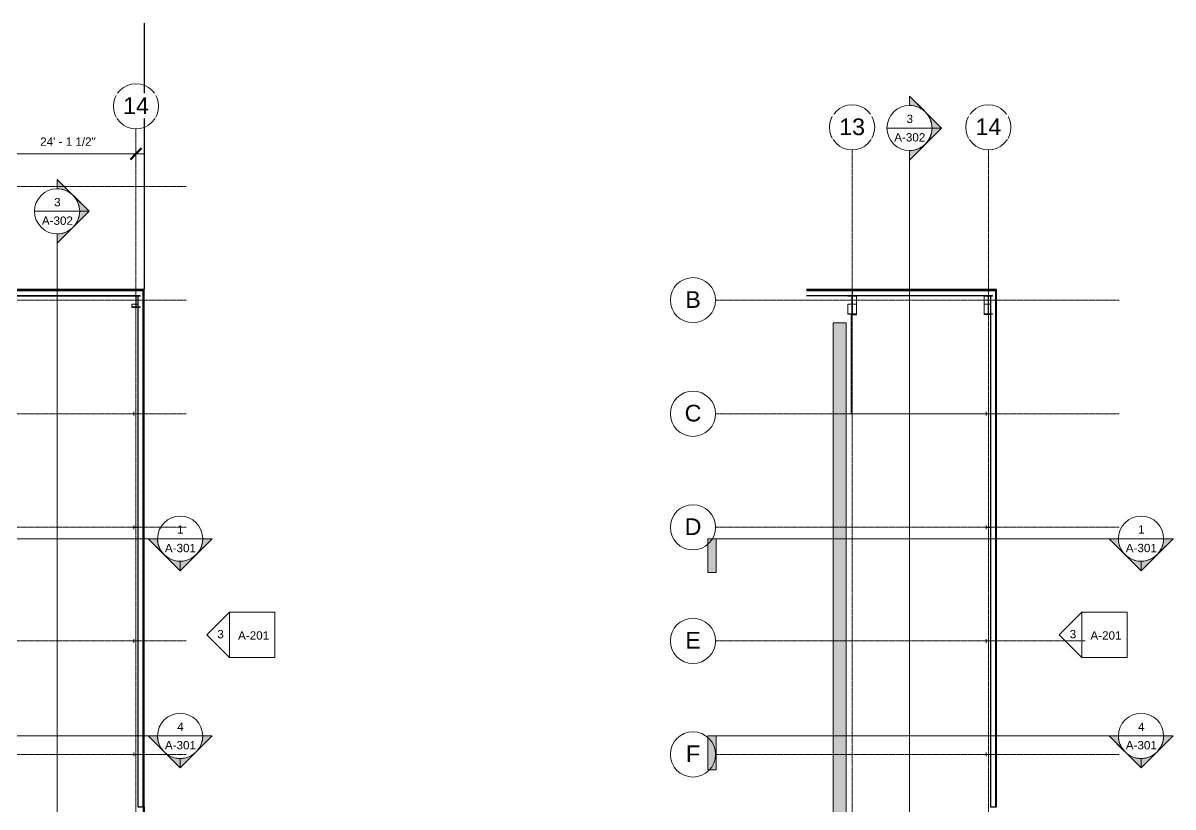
# Model space of a CAD drawing. Header units: inches. Extents: x 21753 to 28474, y -23238 to -20311.
# Drawn here: x 26030 to 28474, y -22220 to -20555 of the extents above; entities that cross this region are included whole.
import ezdxf

# ---------------------------------------------------------------- set-up
doc = ezdxf.new("R2010")
doc.units = ezdxf.units.IN
doc.header["$MEASUREMENT"] = 0
doc.linetypes.add('Grid Line 1_2_', pattern=[0.875, 0.5, -0.125, 0.125, -0.125])
doc.linetypes.add('Hidden', pattern=[0.28125, 0.1875, -0.09375])
for name, color, linetype, lineweight in [('A-ANNO-DIMS', 211, 'Continuous', 9), ('A-ANNO-DIMS-192', 211, 'Continuous', 9), ('A-FLOR', 192, 'Continuous', 9), ('A-PROP-SBCK', 71, 'Hidden', 25), ('A-WALL', 113, 'Continuous', 9), ('A-WALL-PATT', 111, 'Continuous', 25), ('C-BLDG-PADS', 91, 'Continuous', 9), ('G-ANNO-SYMB', 111, 'Continuous', 9), ('L-SITE-WALL', 31, 'Continuous', 9), ('M-HVAC-DUCT', 70, 'Continuous', 9), ('S-COLS', 52, 'Continuous', 9), ('S-GRID', 1, 'Continuous', 9), ('S-GRID-IDEN', 1, 'Continuous', 9)]:
    doc.layers.add(name, color=color, linetype=linetype, lineweight=lineweight)
doc.styles.add('Arial', font='arial.ttf', dxfattribs={"height": 35.407186})
doc.styles.add('Arial_1', font='arial.ttf', dxfattribs={"height": 17.703593})
doc.dimstyles.new('Linear_-_3_32__Arial', dxfattribs={"dimscale": 12, "dimtxt": 18, "dimasz": 2, "dimexe": 1.5, "dimexo": 1, "dimgap": 1, "dimtad": 1, "dimrnd": 0.25, "dimzin": 1, "dimdsep": 46, "dimlunit": 4, "dimtxsty": 'Arial_1', "dimblk1": 'OBLIQUE', "dimblk2": 'OBLIQUE', "dimsah": 1, "dimcen": 0.09, "dimdle": 1.5, "dimazin": 0, "dimtfac": 1, "dimtdec": 4, "dimtix": 1, "dimtmove": 0, "dimatfit": 3, "dimfxl": 1, "dimtvp": 1, "dimtfill": 1, "dimfrac": 2, "dimtolj": 1, "dimtzin": 0, "dimarcsym": 2})
pattern_1 = [(45, (0, 0), (-19.00703, 19.00703), []), (45, (0, 28.8), (-19.00703, 19.00703), [])]
pattern_2 = [(0, (0, 0), (0, 24), []), (90, (0, 0), (-24, 1e-15), [])]
pattern_3 = [(45, (1811.075, 0), (-19.00703, 19.00703), []), (45, (1811.075, 28.8), (-19.00703, 19.00703), [])]
pattern_4 = [(0, (1811.075, 0), (0, 24), []), (90, (1811.075, 0), (-24, 1e-15), [])]

# ---------------------------------------------------------------- blocks, each defined once
blk = doc.blocks.new('Section - Section Head - Filled-1526-First Floor Plan')
at = {"layer": 'G-ANNO-SYMB'}
h = blk.add_hatch(color=256, dxfattribs=at)
edge = h.paths.add_edge_path(flags=0)
edge.add_line((-0.427, 0.177), (-0.25, 0.354))
edge.add_line((-0.25, 0.354), (-0.25, 0.25))
edge.add_arc((-0.25, 0), 0.25, 90, 135)
h = blk.add_hatch(color=256, dxfattribs=at)
edge = h.paths.add_edge_path(flags=0)
edge.add_arc((-0.25, 0), 0.25, 45, 90)
edge.add_line((-0.25, 0.25), (-0.25, 0.354))
edge.add_line((-0.25, 0.354), (-0.073, 0.177))
h = blk.add_hatch(color=256, dxfattribs=at)
edge = h.paths.add_edge_path(flags=0)
edge.add_arc((-0.25, 0), 0.25, 137.9216, 180)
edge.add_line((-0.5, 0), (-0.604, 0))
edge.add_line((-0.604, 0), (-0.436, 0.168))
h = blk.add_hatch(color=256, dxfattribs=at)
edge = h.paths.add_edge_path(flags=0)
edge.add_line((-0.064, 0.168), (0.104, 0))
edge.add_line((0.104, 0), (0, 0))
edge.add_arc((-0.25, 0), 0.25, 0, 42.0784)
for p, q in [((-0.25, 0.354), (-0.604, 0)), ((-0.25, 0.354), (-0.427, 0.177)), ((-0.25, 0.354), (0.104, 0)), ((-0.25, 0.25), (-0.25, 0.354)), ((-0.073, 0.177), (-0.25, 0.354)), ((-0.25, 0.354), (-0.25, 0.25)), ((-0.436, 0.168), (-0.604, 0)), ((0.104, 0), (-0.064, 0.168)), ((-0.604, 0), (-0.5, 0)), ((0, 0), (0.104, 0)), ((-0.5, 0), (-0.604, 0)), ((0, 0), (0.104, 0))]:
    blk.add_line(p, q, dxfattribs=at)
for start, end in [(360, 180), (137.9216, 180), (90, 135), (45, 90), (0, 42.0784), (180, 360)]:
    blk.add_arc((-0.25, 0), 0.25, start, end, dxfattribs=at)
blk = doc.blocks.new('Grid - Grid Head - Circle-14747-First Floor Plan')
at = {"layer": 'S-GRID-IDEN'}
blk.add_circle((0, 0), 0.25, dxfattribs=at)
blk = doc.blocks.new('DIMBLOCK13-First Floor Plan')
at = {"layer": 'A-ANNO-DIMS-192', "lineweight": 50}
for p, q in [((25980.9, -20833.2), (25968.9, -20845.2)), ((25980.9, -20833.2), (25992.9, -20821.2)), ((26270.4, -20833.2), (26258.4, -20845.2)), ((26270.4, -20833.2), (26282.4, -20821.2))]:
    blk.add_line(p, q, dxfattribs=at)
at = {"layer": 'A-ANNO-DIMS-192'}
for p, q in [((25980.9, -20828.2), (25980.9, -20851.2)), ((25980.9, -20833.2), (25980.9, -20828.2)), ((25980.9, -20833.2), (26288.4, -20833.2)), ((26270.4, -20828.2), (26270.4, -20851.2)), ((26270.4, -20833.2), (26270.4, -20828.2))]:
    blk.add_line(p, q, dxfattribs=at)
at = {"layer": 'A-ANNO-DIMS-192', "color": 0, "insert": (26066.9, -20798.2), "char_height": 17.704, "width": 140.898, "attachment_point": 1, "line_spacing_factor": 0.938532, "style": 'Arial_1', "bg_fill": 3, "box_fill_scale": 1.25, "bg_fill_color": 0, "bg_fill_transparency": 0}
blk.add_mtext('24\' - 1 1/2"', dxfattribs=at)
blk = doc.blocks.new('_Oblique')
at = {"color": 0, "linetype": 'ByBlock', "lineweight": -2}
blk.add_line((-0.5, -0.5), (0.5, 0.5), dxfattribs=at)
blk = doc.blocks.new('Elevation - Detail Number-93309-First Floor Plan')
at = {"layer": 'G-ANNO-SYMB'}
for p, q in [((-0.25, -0.25), (-0.25, 0.25)), ((-0.25, 0.25), (0.25, 0.25)), ((0.25, 0.25), (0.25, -0.25)), ((0.25, -0.25), (-0.25, -0.25))]:
    blk.add_line(p, q, dxfattribs=at)
blk = doc.blocks.new('Elevation - Detail Number-93036-First Floor Plan')
at = {"layer": 'G-ANNO-SYMB'}
for p, q in [((0, 0.25), (-0.25, 0)), ((0.25, 0), (0, 0.25)), ((-0.25, 0), (0.25, 0))]:
    blk.add_line(p, q, dxfattribs=at)
blk = doc.blocks.new('Grid - Grid Head - Circle-14747-Mezzanine Floor Plan')
at = {"layer": 'S-GRID-IDEN'}
blk.add_circle((0, 0), 0.25, dxfattribs=at)
blk = doc.blocks.new('Section - Section Head - Filled-1526-Mezzanine Floor Plan')
at = {"layer": 'G-ANNO-SYMB'}
h = blk.add_hatch(color=256, dxfattribs=at)
edge = h.paths.add_edge_path(flags=0)
edge.add_line((-0.427, 0.177), (-0.25, 0.354))
edge.add_line((-0.25, 0.354), (-0.25, 0.25))
edge.add_arc((-0.25, 0), 0.25, 90, 135)
h = blk.add_hatch(color=256, dxfattribs=at)
edge = h.paths.add_edge_path(flags=0)
edge.add_arc((-0.25, 0), 0.25, 45, 90)
edge.add_line((-0.25, 0.25), (-0.25, 0.354))
edge.add_line((-0.25, 0.354), (-0.073, 0.177))
h = blk.add_hatch(color=256, dxfattribs=at)
edge = h.paths.add_edge_path(flags=0)
edge.add_arc((-0.25, 0), 0.25, 137.9216, 180)
edge.add_line((-0.5, 0), (-0.604, 0))
edge.add_line((-0.604, 0), (-0.436, 0.168))
h = blk.add_hatch(color=256, dxfattribs=at)
edge = h.paths.add_edge_path(flags=0)
edge.add_line((-0.064, 0.168), (0.104, 0))
edge.add_line((0.104, 0), (0, 0))
edge.add_arc((-0.25, 0), 0.25, 0, 42.0784)
for p, q in [((-0.25, 0.354), (-0.604, 0)), ((-0.25, 0.354), (-0.427, 0.177)), ((-0.25, 0.354), (0.104, 0)), ((-0.25, 0.25), (-0.25, 0.354)), ((-0.073, 0.177), (-0.25, 0.354)), ((-0.25, 0.354), (-0.25, 0.25)), ((-0.436, 0.168), (-0.604, 0)), ((0.104, 0), (-0.064, 0.168)), ((-0.604, 0), (-0.5, 0)), ((0, 0), (0.104, 0)), ((-0.5, 0), (-0.604, 0)), ((0, 0), (0.104, 0))]:
    blk.add_line(p, q, dxfattribs=at)
for start, end in [(360, 180), (137.9216, 180), (90, 135), (45, 90), (0, 42.0784), (180, 360)]:
    blk.add_arc((-0.25, 0), 0.25, start, end, dxfattribs=at)
blk = doc.blocks.new('Section - 3_32_ x 3_8_-18514-Mezzanine Floor Plan')
at = {"layer": 'G-ANNO-SYMB'}
blk.add_hatch(color=256, dxfattribs=at).paths.add_polyline_path([(0, 0.375), (0, 0), (-0.09375, 0), (-0.09375, 0.375)], flags=0)
for p, q in [((0, 0.375), (-0.09375, 0.375)), ((-0.09375, 0.375), (-0.09375, 0)), ((0, 0), (0, 0.375)), ((-0.09375, 0), (0, 0))]:
    blk.add_line(p, q, dxfattribs=at)
blk = doc.blocks.new('Elevation - Detail Number-93309-Mezzanine Floor Plan')
at = {"layer": 'G-ANNO-SYMB'}
for p, q in [((-0.25, -0.25), (-0.25, 0.25)), ((-0.25, 0.25), (0.25, 0.25)), ((0.25, 0.25), (0.25, -0.25)), ((0.25, -0.25), (-0.25, -0.25))]:
    blk.add_line(p, q, dxfattribs=at)
blk = doc.blocks.new('Elevation - Detail Number-93036-Mezzanine Floor Plan')
at = {"layer": 'G-ANNO-SYMB'}
for p, q in [((0, 0.25), (-0.25, 0)), ((0.25, 0), (0, 0.25)), ((-0.25, 0), (0.25, 0))]:
    blk.add_line(p, q, dxfattribs=at)

msp = doc.modelspace()

# ---------------------------------------------------------------- hatches: boundary and pattern name
at = {"layer": 'A-WALL-PATT', "lineweight": 9}
h = msp.add_hatch(dxfattribs=at)
h.set_pattern_fill('FP_10', color=256, style=0, pattern_type=2)
h.set_pattern_definition(pattern_2)
h.paths.add_polyline_path([(26275.255, -21123.803), (26285.255, -21123.803), (26285.255, -21122.803), (25981.015, -21122.803), (25981.015, -21123.803), (26274.505, -21123.803)], flags=0)
h = msp.add_hatch(dxfattribs=at)
h.set_pattern_fill('FP_10', color=256, style=0, pattern_type=2)
h.set_pattern_definition(pattern_2)
h.paths.add_polyline_path([(26285.255, -22220.428), (26286.255, -22220.428), (26286.255, -21122.803), (26285.255, -21122.803), (26285.255, -22104.37)], flags=0)
h = msp.add_hatch(dxfattribs=at)
h.set_pattern_fill('FP_16', color=256, style=0, pattern_type=2)
h.set_pattern_definition(pattern_4)
h.paths.add_polyline_path([(27695.259, -21123.803), (27792.09, -21123.803), (27792.09, -21122.803), (27695.259, -21122.803)], flags=0)
h = msp.add_hatch(dxfattribs=at)
h.set_pattern_fill('FP_16', color=256, style=0, pattern_type=2)
h.set_pattern_definition(pattern_4)
h.paths.add_polyline_path([(28096.331, -21123.803), (28097.331, -21123.803), (28097.331, -21122.803), (27792.09, -21122.803), (27792.09, -21123.803), (27930.659, -21123.803)], flags=0)
h = msp.add_hatch(dxfattribs=at)
h.set_pattern_fill('FP_16', color=256, style=0, pattern_type=2)
h.set_pattern_definition(pattern_4)
h.paths.add_polyline_path([(28096.331, -22220.428), (28097.331, -22220.428), (28097.331, -21123.803), (28096.331, -21123.803), (28096.331, -22107.736)], flags=0)
at = {"layer": 'M-HVAC-DUCT', "lineweight": 5}
for points in [[(27760.831, -22298.053), (27765.619, -22298.053), (27765.619, -21191.928), (27751.619, -21191.928), (27751.619, -22298.053), (27758.619, -22298.053)], [(27777.743, -22298.053), (27779.619, -22298.053), (27779.619, -21191.928), (27765.619, -21191.928), (27765.619, -22298.053), (27776.344, -22298.053)]]:
    msp.add_hatch(color=256, dxfattribs=at).paths.add_polyline_path(points, flags=0)
at = {"layer": 'S-COLS'}
h = msp.add_hatch(dxfattribs=at)
h.set_pattern_fill('FP_1', color=256, style=0, pattern_type=2)
h.set_pattern_definition(pattern_1)
h.paths.add_polyline_path([(26279.39, -21135.053), (26279.39, -21133.803), (26261.39, -21133.803), (26261.39, -21135.053)], flags=0)
h = msp.add_hatch(dxfattribs=at)
h.set_pattern_fill('FP_1', color=256, style=0, pattern_type=2)
h.set_pattern_definition(pattern_1)
h.paths.add_polyline_path([(26271.015, -21158.019), (26271.015, -21135.053), (26269.765, -21135.053), (26269.765, -21158.019)], flags=0)
h = msp.add_hatch(dxfattribs=at)
h.set_pattern_fill('FP_15', color=256, style=0, pattern_type=2)
h.set_pattern_definition(pattern_3)
h.paths.add_polyline_path([(27800.965, -21135.053), (27800.965, -21133.803), (27782.965, -21133.803), (27782.965, -21135.053)], flags=0)
h = msp.add_hatch(dxfattribs=at)
h.set_pattern_fill('FP_15', color=256, style=0, pattern_type=2)
h.set_pattern_definition(pattern_3)
h.paths.add_polyline_path([(27792.59, -21172.604), (27792.59, -21135.053), (27791.34, -21135.053), (27791.34, -21172.604)], flags=0)
h = msp.add_hatch(dxfattribs=at)
h.set_pattern_fill('FP_15', color=256, style=0, pattern_type=2)
h.set_pattern_definition(pattern_3)
h.paths.add_polyline_path([(28090.465, -21135.053), (28090.465, -21133.803), (28072.465, -21133.803), (28072.465, -21135.053)], flags=0)
h = msp.add_hatch(dxfattribs=at)
h.set_pattern_fill('FP_15', color=256, style=0, pattern_type=2)
h.set_pattern_definition(pattern_3)
h.paths.add_polyline_path([(28082.09, -21172.604), (28082.09, -21135.053), (28080.84, -21135.053), (28080.84, -21172.604)], flags=0)
h = msp.add_hatch(dxfattribs=at)
h.set_pattern_fill('FP_15', color=256, style=0, pattern_type=2)
h.set_pattern_definition(pattern_3)
h.paths.add_polyline_path([(27800.965, -21173.858), (27800.965, -21172.604), (27782.965, -21172.604), (27782.965, -21173.858)], flags=0)
h = msp.add_hatch(dxfattribs=at)
h.set_pattern_fill('FP_15', color=256, style=0, pattern_type=2)
h.set_pattern_definition(pattern_3)
h.paths.add_polyline_path([(28090.465, -21173.858), (28090.465, -21172.604), (28072.465, -21172.604), (28072.465, -21173.858)], flags=0)
h = msp.add_hatch(dxfattribs=at)
h.set_pattern_fill('FP_1', color=256, style=0, pattern_type=2)
h.set_pattern_definition(pattern_1)
h.paths.add_polyline_path([(26275.255, -21630.283), (26275.255, -21622.322), (26274.822, -21622.322), (26274.822, -21625.467), (26274.619, -21625.956), (26274.13, -21626.158), (26266.65, -21626.158), (26266.161, -21625.956), (26265.959, -21625.467), (26265.959, -21622.322), (26265.525, -21622.322), (26265.525, -21630.283), (26265.959, -21630.283), (26265.959, -21627.139), (26266.161, -21626.65), (26266.65, -21626.447), (26274.13, -21626.447), (26274.619, -21626.65), (26274.822, -21627.139), (26274.822, -21630.283)], flags=0)
h = msp.add_hatch(dxfattribs=at)
h.set_pattern_fill('FP_15', color=256, style=0, pattern_type=2)
h.set_pattern_definition(pattern_3)
h.paths.add_polyline_path([(28086.331, -21630.283), (28086.331, -21622.322), (28085.897, -21622.322), (28085.897, -21625.467), (28085.695, -21625.956), (28085.206, -21626.158), (28077.725, -21626.158), (28077.236, -21625.956), (28077.034, -21625.467), (28077.034, -21622.322), (28076.6, -21622.322), (28076.6, -21630.283), (28077.034, -21630.283), (28077.034, -21627.139), (28077.236, -21626.65), (28077.725, -21626.447), (28085.206, -21626.447), (28085.695, -21626.65), (28085.897, -21627.139), (28085.897, -21630.283)], flags=0)
h = msp.add_hatch(dxfattribs=at)
h.set_pattern_fill('FP_1', color=256, style=0, pattern_type=2)
h.set_pattern_definition(pattern_1)
h.paths.add_polyline_path([(26275.255, -21871.533), (26275.255, -21863.572), (26274.822, -21863.572), (26274.822, -21866.717), (26274.619, -21867.206), (26274.13, -21867.408), (26266.65, -21867.408), (26266.161, -21867.206), (26265.959, -21866.717), (26265.959, -21863.572), (26265.525, -21863.572), (26265.525, -21871.533), (26265.959, -21871.533), (26265.959, -21868.389), (26266.161, -21867.9), (26266.65, -21867.697), (26274.13, -21867.697), (26274.619, -21867.9), (26274.822, -21868.389), (26274.822, -21871.533)], flags=0)
h = msp.add_hatch(dxfattribs=at)
h.set_pattern_fill('FP_15', color=256, style=0, pattern_type=2)
h.set_pattern_definition(pattern_3)
h.paths.add_polyline_path([(28086.331, -21871.533), (28086.331, -21863.572), (28085.897, -21863.572), (28085.897, -21866.717), (28085.695, -21867.206), (28085.206, -21867.408), (28077.725, -21867.408), (28077.236, -21867.206), (28077.034, -21866.717), (28077.034, -21863.572), (28076.6, -21863.572), (28076.6, -21871.533), (28077.034, -21871.533), (28077.034, -21868.389), (28077.236, -21867.9), (28077.725, -21867.697), (28085.206, -21867.697), (28085.695, -21867.9), (28085.897, -21868.389), (28085.897, -21871.533)], flags=0)

# ---------------------------------------------------------------- linework, layer by layer
at = {"layer": 'A-FLOR'}
for p, q in [((27800.965, -21135.053), (27800.965, -21171.693)), ((28072.465, -21171.693), (28072.465, -21135.053)), ((27800.965, -21174.928), (27789.721, -21174.928)), ((27789.721, -21174.928), (27789.721, -21385.053)), ((27800.965, -21173.858), (27800.965, -21174.928)), ((28072.465, -21174.553), (28072.465, -21173.858)), ((28086.331, -21174.553), (28072.465, -21174.553)), ((27789.721, -21385.053), (28076.6, -21385.053))]:
    msp.add_line(p, q, dxfattribs=at)
at = {"layer": 'A-PROP-SBCK'}
for p, q in [((26287.515, -20555.02), (26287.515, -21121.303)), ((26287.515, -22220.428), (26287.515, -23033.98))]:
    msp.add_line(p, q, dxfattribs=at)
at = {"layer": 'A-WALL'}
for p, q in [((23030.515, -21122.803), (26286.255, -21122.803)), ((23030.515, -21123.803), (26285.255, -21123.803)), ((23030.515, -21133.803), (26275.255, -21133.803)), ((26275.255, -22220.428), (26275.255, -21133.803)), ((26285.255, -22220.428), (26285.255, -21123.803)), ((26286.255, -22220.428), (26286.255, -21122.803)), ((27695.259, -21122.803), (28097.331, -21122.803)), ((27695.259, -21123.803), (28096.331, -21123.803)), ((28096.331, -22220.428), (28096.331, -21123.803)), ((28097.331, -22220.428), (28097.331, -21122.803))]:
    msp.add_line(p, q, dxfattribs=at)
at = {"layer": 'C-BLDG-PADS'}
msp.add_line((26285.39, -22687.928), (26285.39, -22220.428), dxfattribs=at)
at = {"layer": 'G-ANNO-SYMB'}
for p, q in [((27865.892, -20778.105), (27961.892, -20778.105)), ((27913.892, -20826.105), (27913.892, -22662.885)), ((26054.817, -20955.077), (26150.817, -20955.077)), ((26102.817, -21003.077), (26102.817, -22908.84)), ((26316.226, -21650.523), (22005.487, -21650.523)), ((26316.226, -21650.523), (26412.226, -21650.523)), ((28357.896, -21650.523), (27503.273, -21650.523)), ((28357.896, -21650.523), (28453.896, -21650.523)), ((26316.226, -22069.388), (22005.487, -22069.388)), ((26316.226, -22069.388), (26412.226, -22069.388)), ((28357.896, -22069.388), (27503.273, -22069.388)), ((28357.896, -22069.388), (28453.896, -22069.388))]:
    msp.add_line(p, q, dxfattribs=at)
at = {"layer": 'L-SITE-WALL', "lineweight": 25}
for p, q in [((26287.755, -21121.303), (23030.515, -21121.303)), ((23030.515, -21134.553), (26274.505, -21134.553)), ((26274.505, -21134.553), (26274.505, -22220.428)), ((26287.755, -22220.428), (26287.755, -21121.303)), ((28098.831, -21121.303), (27695.259, -21121.303)), ((27695.259, -21133.803), (28086.331, -21133.803)), ((27792.09, -21121.303), (27792.09, -21133.803)), ((28086.331, -21133.803), (28086.331, -22220.428)), ((28098.831, -22220.428), (28098.831, -21121.303)), ((26274.505, -22220.428), (26287.755, -22220.428)), ((28086.331, -22220.428), (28098.831, -22220.428))]:
    msp.add_line(p, q, dxfattribs=at)
at = {"layer": 'M-HVAC-DUCT'}
for p, q in [((27751.619, -21191.928), (27751.619, -22298.053)), ((27751.619, -21191.928), (27779.619, -21191.928)), ((27779.619, -22298.053), (27779.619, -21191.928))]:
    msp.add_line(p, q, dxfattribs=at)
at = {"layer": 'S-COLS', "lineweight": 15}
for p, q in [((26261.39, -21133.803), (26261.39, -21135.053)), ((26279.39, -21133.803), (26261.39, -21133.803)), ((26261.39, -21135.053), (26279.39, -21135.053)), ((26269.765, -21135.053), (26269.765, -21158.019)), ((26271.015, -21135.053), (26269.765, -21135.053)), ((26271.015, -21158.019), (26271.015, -21135.053)), ((26279.39, -21135.053), (26279.39, -21133.803)), ((27782.965, -21133.803), (27782.965, -21135.053)), ((27800.965, -21133.803), (27782.965, -21133.803)), ((27782.965, -21135.053), (27800.965, -21135.053)), ((27791.34, -21135.053), (27791.34, -21172.604)), ((27792.59, -21135.053), (27791.34, -21135.053)), ((27792.59, -21172.604), (27792.59, -21135.053)), ((27800.965, -21135.053), (27800.965, -21133.803)), ((28072.465, -21133.803), (28072.465, -21135.053)), ((28090.465, -21133.803), (28072.465, -21133.803)), ((28072.465, -21135.053), (28090.465, -21135.053)), ((28080.84, -21135.053), (28080.84, -21172.604)), ((28082.09, -21135.053), (28080.84, -21135.053)), ((28082.09, -21172.604), (28082.09, -21135.053)), ((28090.465, -21135.053), (28090.465, -21133.803)), ((26261.39, -21158.019), (26261.39, -21159.272)), ((26279.39, -21158.019), (26261.39, -21158.019)), ((26261.39, -21159.272), (26279.39, -21159.272)), ((26269.765, -21158.019), (26271.015, -21158.019)), ((26279.39, -21159.272), (26279.39, -21158.019)), ((27782.965, -21172.604), (27782.965, -21173.858)), ((27800.965, -21172.604), (27782.965, -21172.604)), ((27782.965, -21173.858), (27800.965, -21173.858)), ((27791.34, -21172.604), (27792.59, -21172.604)), ((27800.965, -21173.858), (27800.965, -21172.604)), ((28072.465, -21172.604), (28072.465, -21173.858)), ((28090.465, -21172.604), (28072.465, -21172.604)), ((28072.465, -21173.858), (28090.465, -21173.858)), ((28080.84, -21172.604), (28082.09, -21172.604)), ((28090.465, -21173.858), (28090.465, -21172.604)), ((26265.959, -21381.072), (26265.525, -21381.072)), ((26265.525, -21381.072), (26265.525, -21389.033)), ((26265.525, -21389.033), (26265.959, -21389.033)), ((26265.959, -21384.217), (26265.959, -21381.072)), ((26265.959, -21389.033), (26265.959, -21385.889)), ((26274.13, -21384.908), (26266.65, -21384.908)), ((26266.65, -21385.197), (26274.13, -21385.197)), ((26275.255, -21381.072), (26274.822, -21381.072)), ((26274.822, -21381.072), (26274.822, -21384.217)), ((26274.822, -21385.889), (26274.822, -21389.033)), ((26274.822, -21389.033), (26275.255, -21389.033)), ((26275.255, -21389.033), (26275.255, -21381.072)), ((28077.034, -21381.072), (28076.6, -21381.072)), ((28076.6, -21381.072), (28076.6, -21389.033)), ((28076.6, -21389.033), (28077.034, -21389.033)), ((28077.034, -21384.217), (28077.034, -21381.072)), ((28077.034, -21389.033), (28077.034, -21385.889)), ((28085.206, -21384.908), (28077.725, -21384.908)), ((28077.725, -21385.197), (28085.206, -21385.197)), ((28086.331, -21381.072), (28085.897, -21381.072)), ((28085.897, -21381.072), (28085.897, -21384.217)), ((28085.897, -21385.889), (28085.897, -21389.033)), ((28085.897, -21389.033), (28086.331, -21389.033)), ((28086.331, -21389.033), (28086.331, -21381.072)), ((26265.959, -21622.322), (26265.525, -21622.322)), ((26265.525, -21622.322), (26265.525, -21630.283)), ((26265.959, -21625.467), (26265.959, -21622.322)), ((26275.255, -21622.322), (26274.822, -21622.322)), ((26274.822, -21622.322), (26274.822, -21625.467)), ((26275.255, -21630.283), (26275.255, -21622.322)), ((28077.034, -21622.322), (28076.6, -21622.322)), ((28076.6, -21622.322), (28076.6, -21630.283)), ((28077.034, -21625.467), (28077.034, -21622.322)), ((28086.331, -21622.322), (28085.897, -21622.322)), ((28085.897, -21622.322), (28085.897, -21625.467)), ((28086.331, -21630.283), (28086.331, -21622.322)), ((26265.525, -21630.283), (26265.959, -21630.283)), ((26265.959, -21630.283), (26265.959, -21627.139)), ((26274.13, -21626.158), (26266.65, -21626.158)), ((26266.65, -21626.447), (26274.13, -21626.447)), ((26274.822, -21627.139), (26274.822, -21630.283)), ((26274.822, -21630.283), (26275.255, -21630.283)), ((28076.6, -21630.283), (28077.034, -21630.283)), ((28077.034, -21630.283), (28077.034, -21627.139)), ((28085.206, -21626.158), (28077.725, -21626.158)), ((28077.725, -21626.447), (28085.206, -21626.447)), ((28085.897, -21627.139), (28085.897, -21630.283)), ((28085.897, -21630.283), (28086.331, -21630.283)), ((26265.959, -21863.572), (26265.525, -21863.572)), ((26265.525, -21863.572), (26265.525, -21871.533)), ((26265.959, -21866.717), (26265.959, -21863.572)), ((26265.959, -21871.533), (26265.959, -21868.389)), ((26274.13, -21867.408), (26266.65, -21867.408)), ((26266.65, -21867.697), (26274.13, -21867.697)), ((26275.255, -21863.572), (26274.822, -21863.572)), ((26274.822, -21863.572), (26274.822, -21866.717)), ((26274.822, -21868.389), (26274.822, -21871.533)), ((26275.255, -21871.533), (26275.255, -21863.572)), ((28077.034, -21863.572), (28076.6, -21863.572)), ((28076.6, -21863.572), (28076.6, -21871.533)), ((28077.034, -21866.717), (28077.034, -21863.572)), ((28077.034, -21871.533), (28077.034, -21868.389)), ((28085.206, -21867.408), (28077.725, -21867.408)), ((28077.725, -21867.697), (28085.206, -21867.697)), ((28086.331, -21863.572), (28085.897, -21863.572)), ((28085.897, -21863.572), (28085.897, -21866.717)), ((28085.897, -21868.389), (28085.897, -21871.533)), ((28086.331, -21871.533), (28086.331, -21863.572)), ((26265.525, -21871.533), (26265.959, -21871.533)), ((26274.822, -21871.533), (26275.255, -21871.533)), ((28076.6, -21871.533), (28077.034, -21871.533)), ((28085.897, -21871.533), (28086.331, -21871.533)), ((26265.959, -22104.822), (26265.525, -22104.822)), ((26265.525, -22104.822), (26265.525, -22112.783)), ((26265.525, -22112.783), (26265.959, -22112.783)), ((26265.959, -22107.967), (26265.959, -22104.822)), ((26265.959, -22112.783), (26265.959, -22109.639)), ((26274.13, -22108.658), (26266.65, -22108.658)), ((26266.65, -22108.947), (26274.13, -22108.947)), ((26275.255, -22104.822), (26274.822, -22104.822)), ((26274.822, -22104.822), (26274.822, -22107.967)), ((26274.822, -22109.639), (26274.822, -22112.783)), ((26274.822, -22112.783), (26275.255, -22112.783)), ((26275.255, -22112.783), (26275.255, -22104.822)), ((28077.034, -22104.822), (28076.6, -22104.822)), ((28076.6, -22104.822), (28076.6, -22112.783)), ((28076.6, -22112.783), (28077.034, -22112.783)), ((28077.034, -22107.967), (28077.034, -22104.822)), ((28077.034, -22112.783), (28077.034, -22109.639)), ((28085.206, -22108.658), (28077.725, -22108.658)), ((28077.725, -22108.947), (28085.206, -22108.947)), ((28086.331, -22104.822), (28085.897, -22104.822)), ((28085.897, -22104.822), (28085.897, -22107.967)), ((28085.897, -22109.639), (28085.897, -22112.783)), ((28085.897, -22112.783), (28086.331, -22112.783)), ((28086.331, -22112.783), (28086.331, -22104.822))]:
    msp.add_line(p, q, dxfattribs=at)
at = {"layer": 'S-COLS'}
for p, q in [((26261.39, -21158.019), (26261.39, -21152.549)), ((26261.39, -21152.549), (26269.765, -21152.549)), ((26271.015, -21152.549), (26274.518, -21152.549)), ((27782.965, -21172.604), (27782.965, -21152.549)), ((27782.965, -21152.549), (27791.34, -21152.549)), ((27792.59, -21152.549), (27800.965, -21152.549)), ((28072.465, -21152.549), (28080.84, -21152.549)), ((28082.09, -21152.549), (28086.331, -21152.549)), ((27800.965, -21172.604), (27800.965, -21171.693)), ((28072.465, -21172.604), (28072.465, -21171.693))]:
    msp.add_line(p, q, dxfattribs=at)
at = {"layer": 'S-COLS', "lineweight": 15}
for centre, start, end in [((26266.65, -21384.217), 180, 270), ((26266.65, -21385.889), 90, 180), ((26274.13, -21384.217), 270, 0), ((26274.13, -21385.889), 0, 90), ((28077.725, -21384.217), 180, 270), ((28077.725, -21385.889), 90, 180), ((28085.206, -21384.217), 270, 0), ((28085.206, -21385.889), 0, 90), ((26266.65, -21625.467), 180, 270), ((26266.65, -21627.139), 90, 180), ((26274.13, -21625.467), 270, 0), ((26274.13, -21627.139), 0, 90), ((28077.725, -21625.467), 180, 270), ((28077.725, -21627.139), 90, 180), ((28085.206, -21625.467), 270, 0), ((28085.206, -21627.139), 0, 90), ((26266.65, -21866.717), 180, 270), ((26266.65, -21868.389), 90, 180), ((26274.13, -21866.717), 270, 0), ((26274.13, -21868.389), 0, 90), ((28077.725, -21866.717), 180, 270), ((28077.725, -21868.389), 90, 180), ((28085.206, -21866.717), 270, 0), ((28085.206, -21868.389), 0, 90), ((26266.65, -22107.967), 180, 270), ((26266.65, -22109.639), 90, 180), ((26274.13, -22107.967), 270, 0), ((26274.13, -22109.639), 0, 90), ((28077.725, -22107.967), 180, 270), ((28077.725, -22109.639), 90, 180), ((28085.206, -22107.967), 270, 0), ((28085.206, -22109.639), 0, 90)]:
    msp.add_arc(centre, 0.691, start, end, dxfattribs=at)
at = {"layer": 'S-GRID', "linetype": 'Grid Line 1_2_'}
for p, q in [((26270.39, -23081.576), (26270.39, -20779.921)), ((27791.965, -22664.385), (27791.965, -20824.605)), ((28081.465, -22664.385), (28081.465, -20824.605)), ((26376.857, -20902.553), (21994.798, -20902.553)), ((26376.857, -21143.803), (21994.798, -21143.803)), ((28359.396, -21143.803), (27501.773, -21143.803)), ((26376.857, -21385.053), (21994.798, -21385.053)), ((28359.396, -21385.053), (27501.773, -21385.053)), ((26376.857, -21626.303), (21994.798, -21626.303)), ((28359.396, -21626.303), (27501.773, -21626.303)), ((26376.857, -21867.553), (21994.798, -21867.553)), ((28359.396, -21867.553), (27501.773, -21867.553)), ((26376.857, -22108.803), (21994.798, -22108.803)), ((28359.396, -22108.803), (27501.773, -22108.803))]:
    msp.add_line(p, q, dxfattribs=at)

# ---------------------------------------------------------------- block references
at = {"layer": 'G-ANNO-SYMB', "xscale": 191.9999999999999, "yscale": 191.9999999999999, "zscale": 191.9999999999999}
for name, p, rotation in [('Section - Section Head - Filled-1526-Mezzanine Floor Plan', (27913.892, -20826.105), 269.9999999999996), ('Section - Section Head - Filled-1526-First Floor Plan', (26102.817, -21003.077), 269.9999999999996), ('Section - Section Head - Filled-1526-First Floor Plan', (26316.226, -21650.523), 180), ('Section - Section Head - Filled-1526-Mezzanine Floor Plan', (28357.896, -21650.523), 180), ('Section - Section Head - Filled-1526-First Floor Plan', (26316.226, -22069.388), 180), ('Section - Section Head - Filled-1526-Mezzanine Floor Plan', (28357.896, -22069.388), 180)]:
    msp.add_blockref(name, p, dxfattribs=dict(at, rotation=rotation))
for name, p in [('Elevation - Detail Number-93309-First Floor Plan', (26517.122, -21854.855)), ('Elevation - Detail Number-93309-Mezzanine Floor Plan', (28328.197, -21854.855))]:
    msp.add_blockref(name, p, dxfattribs=at)
at = {"layer": 'S-GRID-IDEN', "xscale": 191.9999999999999, "yscale": 191.9999999999999, "zscale": 191.9999999999999}
for name, p in [('Grid - Grid Head - Circle-14747-First Floor Plan', (26270.39, -20731.921)), ('Grid - Grid Head - Circle-14747-Mezzanine Floor Plan', (27791.965, -20776.605)), ('Grid - Grid Head - Circle-14747-Mezzanine Floor Plan', (28081.465, -20776.605))]:
    msp.add_blockref(name, p, dxfattribs=at)
at = {"layer": 'S-GRID-IDEN', "xscale": 191.9999999999999, "yscale": 191.9999999999999, "zscale": 191.9999999999999, "rotation": 89.99999999999982}
for p in [(27453.773, -21143.803), (27453.773, -21385.053), (27453.773, -21626.303), (27453.773, -21867.553), (27453.773, -22108.803)]:
    msp.add_blockref('Grid - Grid Head - Circle-14747-Mezzanine Floor Plan', p, dxfattribs=at)

# ---------------------------------------------------------------- texts
at = {"layer": 'G-ANNO-SYMB', "attachment_point": 2, "line_spacing_factor": 0.938532, "style": 'Arial_1'}
for s, insert, char_height, width in [('3', (27914.507, -20749.767), 17.704, 16.416), ('A-302', (27914.507, -20789.039), 17.7036, 78.624), ('3', (26103.432, -20926.739), 17.704, 16.416), ('A-302', (26103.432, -20966.011), 17.7036, 78.624), ('1', (26364.841, -21622.184), 17.704, 16.416), ('1', (28406.511, -21622.184), 17.704, 16.416), ('A-301', (26364.841, -21661.457), 17.7036, 78.624), ('A-301', (28406.511, -21661.457), 17.7036, 78.624), ('4', (26364.841, -22041.05), 17.704, 16.416), ('4', (28406.511, -22041.05), 17.704, 16.416), ('A-301', (26364.841, -22080.323), 17.7036, 78.624), ('A-301', (28406.511, -22080.323), 17.7036, 78.624)]:
    msp.add_mtext(s, dxfattribs=dict(at, insert=insert, char_height=char_height, width=width))

# ---------------------------------------------------------------- next in the draw order: texts
at = {"layer": 'G-ANNO-SYMB', "char_height": 17.7036, "width": 78.624, "attachment_point": 2, "line_spacing_factor": 0.938532, "style": 'Arial_1', "bg_fill": 3, "box_fill_scale": 1.25, "bg_fill_color": 0, "bg_fill_transparency": 0}
for insert in [(26520.317, -21847.228), (28331.392, -21847.228)]:
    msp.add_mtext('A-201', dxfattribs=dict(at, insert=insert))
at = {"layer": 'S-GRID-IDEN', "attachment_point": 2, "line_spacing_factor": 0.938532, "style": 'Arial', "bg_fill": 3, "box_fill_scale": 1.25, "bg_fill_color": 0, "bg_fill_transparency": 0}
for s, insert, char_height, width in [('14', (26270.381, -20713.047), 35.4072, 65.664), ('13', (27791.956, -20757.731), 35.4072, 65.664), ('14', (28081.456, -20757.731), 35.4072, 65.664), ('B', (27453.968, -21124.743), 35.407, 39.312), ('C', (27453.968, -21365.993), 35.407, 42.336), ('D', (27453.968, -21607.243), 35.407, 42.336), ('E', (27453.968, -21848.493), 35.407, 39.312), ('F', (27453.968, -22089.743), 35.407, 35.856)]:
    msp.add_mtext(s, dxfattribs=dict(at, insert=insert, char_height=char_height, width=width))

# ---------------------------------------------------------------- next in the draw order: dimensions: what is measured, and where the dimension line sits
at = {"layer": 'A-ANNO-DIMS'}
dim = msp.add_linear_dim(base=(26270.39, -20833.158), p1=(25980.89, -20816.187), p2=(26270.39, -20816.187), dimstyle='Linear_-_3_32__Arial', override={"dimpost": '<>', "dimfxl": 289.5}, dxfattribs=at)
dim.commit()
dim.dimension.update_dxf_attribs({"geometry": 'DIMBLOCK13-First Floor Plan', "text_midpoint": (26125.64, -20812.004)})

# ---------------------------------------------------------------- next in the draw order: block references
at = {"layer": 'G-ANNO-SYMB', "extrusion": (0, 0, -1), "xscale": 191.9999999999999, "yscale": 191.9999999999999, "zscale": 191.9999999999999, "rotation": 180}
for p in [(-27503.273, -21650.523), (-27503.273, -22069.388)]:
    msp.add_blockref('Section - 3_32_ x 3_8_-18514-Mezzanine Floor Plan', p, dxfattribs=at)
at = {"layer": 'G-ANNO-SYMB', "xscale": 191.9999999999999, "yscale": 191.9999999999999, "zscale": 191.9999999999999, "rotation": 90}
for name, p in [('Elevation - Detail Number-93036-First Floor Plan', (26469.122, -21854.855)), ('Elevation - Detail Number-93036-Mezzanine Floor Plan', (28280.197, -21854.855))]:
    msp.add_blockref(name, p, dxfattribs=at)

# ---------------------------------------------------------------- next in the draw order: texts
at = {"layer": 'G-ANNO-SYMB', "char_height": 17.704, "width": 16.416, "attachment_point": 2, "line_spacing_factor": 0.938532, "style": 'Arial_1', "bg_fill": 3, "box_fill_scale": 1.25, "bg_fill_color": 0, "bg_fill_transparency": 0}
for insert in [(26450.21, -21844.285), (28261.285, -21844.285)]:
    msp.add_mtext('3', dxfattribs=dict(at, insert=insert))

doc.saveas('drawing.dxf')
